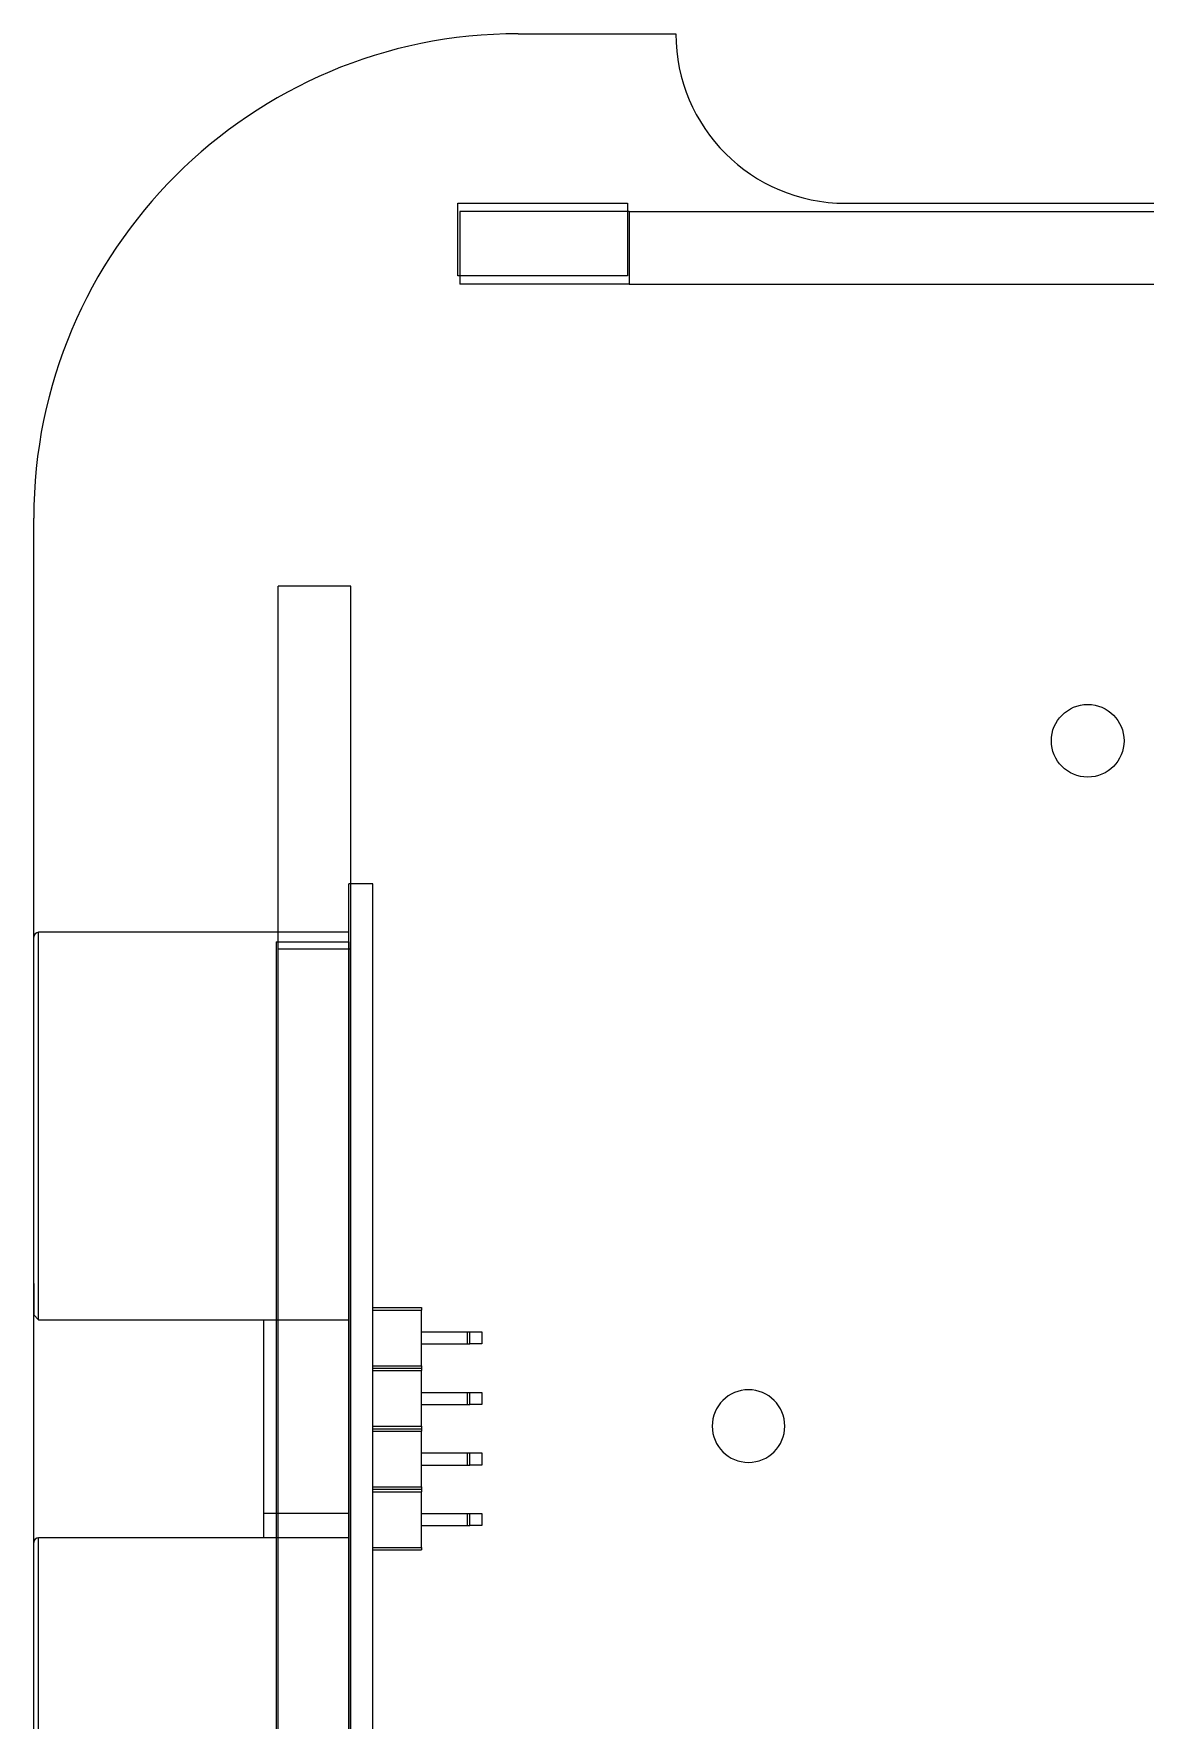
# Model space of a CAD drawing. Extents: x -88 to 88, y -58 to 58.
# Drawn here: x -87.5 to -41.6, y -12.2 to 57.5 of the extents above; entities that cross this region are included whole.
import ezdxf

# ---------------------------------------------------------------- set-up
doc = ezdxf.new("R2010")
doc.units = 0
doc.layers.get('0').update_dxf_attribs({"linetype": 'continuous'})

# ---------------------------------------------------------------- blocks, each defined once
blk = doc.blocks.new('BODY004001')
at = {"color": 0}
for p, q in [((-77.41, 19.69), (-77.41, 34.69)), ((-74.41, 34.69), (-77.41, 34.69)), ((-74.41, 19.69), (-74.41, 34.69)), ((-77.41, -20.31), (-77.41, 19.69)), ((-74.41, 19.69), (-77.41, 19.69)), ((-74.41, -20.31), (-74.41, 19.69))]:
    blk.add_line(p, q, dxfattribs=at)
blk = doc.blocks.new('BODY001')
at = {"color": 0}
for p, q in [((-67.5, 57.5), (-61, 57.5)), ((-70, 50.5), (-63, 50.5)), ((-70, 47.5), (-70, 50.5)), ((-63, 50.5), (-63, 47.5)), ((-54, 50.5), (14.54, 50.5)), ((-63, 47.5), (-70, 47.5)), ((-87.5, -37.5), (-87.5, 37.5)), ((-77.5, 20), (-74.5, 20)), ((-77.5, 20), (-77.5, -20)), ((-74.5, 20), (-74.5, -20))]:
    blk.add_line(p, q, dxfattribs=at)
blk.add_circle((-44, 28.3), 1.5, dxfattribs=at)
for centre, radius, start, end in [((-67.5, 37.5), 20, 90, 180), ((-54, 57.5), 7, -180, -90), ((-58, 0), 1.5, 0, 180), ((-58, 0), 1.5, 180, 0)]:
    blk.add_arc(centre, radius, start, end, dxfattribs=at)
blk = doc.blocks.new('HC_SR04_SIMPLE__01')
at = {"color": 0}
for p, q in [((-73.5, 22.39), (-74.5, 22.39)), ((-74.5, -22.61), (-74.5, 22.39)), ((-73.5, -22.61), (-73.5, 22.39)), ((-74.5, 20.39), (-87.3, 20.39)), ((-73.5, 4.89), (-71.5, 4.89)), ((-87.3, 4.39), (-74.5, 4.39)), ((-78, -3.61), (-78, 4.39)), ((-73.5, 4.79), (-71.5, 4.79)), ((-71.5, 2.49), (-71.5, 4.79)), ((-71.5, 3.89), (-69.6, 3.89)), ((-69.6, 3.39), (-69.6, 3.89)), ((-69.5, 3.89), (-69, 3.89)), ((-69.5, 3.39), (-69.5, 3.89)), ((-69, 3.89), (-69, 3.39)), ((-71.5, 3.39), (-69.6, 3.39)), ((-69, 3.39), (-69.5, 3.39)), ((-73.5, 2.49), (-71.5, 2.49)), ((-73.5, 2.39), (-71.5, 2.39)), ((-73.5, 2.29), (-71.5, 2.29)), ((-71.5, -0.01), (-71.5, 2.29)), ((-71.5, 1.39), (-69.6, 1.39)), ((-71.5, 0.89), (-69.6, 0.89)), ((-69.6, 0.89), (-69.6, 1.39)), ((-69.5, 1.39), (-69, 1.39)), ((-69.5, 0.89), (-69.5, 1.39)), ((-69, 0.89), (-69.5, 0.89)), ((-69, 1.39), (-69, 0.89)), ((-73.5, -0.01), (-71.5, -0.01)), ((-73.5, -0.11), (-71.5, -0.11)), ((-73.5, -0.21), (-71.5, -0.21)), ((-71.5, -2.51), (-71.5, -0.21)), ((-71.5, -1.11), (-69.6, -1.11)), ((-69.6, -1.61), (-69.6, -1.11)), ((-69.5, -1.61), (-69.5, -1.11)), ((-69.5, -1.11), (-69, -1.11)), ((-69, -1.11), (-69, -1.61)), ((-71.5, -1.61), (-69.6, -1.61)), ((-69, -1.61), (-69.5, -1.61)), ((-73.5, -2.51), (-71.5, -2.51)), ((-73.5, -2.61), (-71.5, -2.61)), ((-73.5, -2.71), (-71.5, -2.71)), ((-71.5, -5.01), (-71.5, -2.71)), ((-74.5, -3.61), (-78, -3.61)), ((-71.5, -3.61), (-69.6, -3.61)), ((-71.5, -4.11), (-69.6, -4.11)), ((-69.6, -4.11), (-69.6, -3.61)), ((-69.5, -3.61), (-69, -3.61)), ((-69.5, -4.11), (-69.5, -3.61)), ((-69, -4.11), (-69.5, -4.11)), ((-69, -3.61), (-69, -4.11)), ((-74.5, -4.61), (-87.3, -4.61)), ((-73.5, -5.01), (-71.5, -5.01)), ((-73.5, -5.11), (-71.5, -5.11)), ((-87.3, -20.61), (-74.5, -20.61)), ((-73.5, -22.61), (-74.5, -22.61))]:
    blk.add_line(p, q, dxfattribs=at)
for points in [[(-87.3, 4.39), (-87.3, 6.769), (-87.3, 12.39), (-87.3, 18.011), (-87.3, 20.39)], [(-87.5, 4.59), (-87.5, 6.909), (-87.5, 12.39), (-87.5, 17.871), (-87.5, 20.19)], [(-87.5, 5.89), (-87.5, 9.159), (-87.5, 15.621), (-87.5, 18.89)], [(-87.5, 5.89), (-87.5, 4.59)], [(-71.5, 4.89), (-71.5, 4.79)], [(-87.3, 4.39), (-87.5, 4.59)], [(-69.6, 3.89), (-69.5, 3.89)], [(-69.6, 3.39), (-69.5, 3.39)], [(-71.5, 2.49), (-71.5, 2.39)], [(-71.5, 2.39), (-71.5, 2.29)], [(-69.6, 1.39), (-69.5, 1.39)], [(-69.6, 0.89), (-69.5, 0.89)], [(-71.5, -0.01), (-71.5, -0.11)], [(-71.5, -0.11), (-71.5, -0.21)], [(-69.6, -1.11), (-69.5, -1.11)], [(-69.6, -1.61), (-69.5, -1.61)], [(-71.5, -2.51), (-71.5, -2.61)], [(-71.5, -2.61), (-71.5, -2.71)], [(-78, -4.61), (-78, -3.61)], [(-69.6, -3.61), (-69.5, -3.61)], [(-69.6, -4.11), (-69.5, -4.11)], [(-87.5, -20.41), (-87.5, -18.091), (-87.5, -12.61), (-87.5, -7.129), (-87.5, -4.81)], [(-87.3, -20.61), (-87.3, -18.231), (-87.3, -12.61), (-87.3, -6.989), (-87.3, -4.61)], [(-71.5, -5.01), (-71.5, -5.11)], [(-87.5, -19.11), (-87.5, -15.841), (-87.5, -9.379), (-87.5, -6.11)], [(-87.3, -20.61), (-87.5, -20.41)]]:
    blk.add_lwpolyline(points, dxfattribs=at)
for centre in [(-87.3, 20.19), (-87.3, -4.81)]:
    blk.add_arc(centre, 0.2, 90, -180, dxfattribs=at)
blk = doc.blocks.new('PADBODY001')
at = {"color": 0}
for p, q in [((-62.92, 50.16), (-69.92, 50.16)), ((-69.92, 50.16), (-69.92, 47.16)), ((-62.92, 50.16), (22.08, 50.16)), ((-62.92, 50.16), (-62.92, 47.16)), ((-62.92, 47.16), (-69.92, 47.16)), ((-62.92, 47.16), (22.08, 47.16))]:
    blk.add_line(p, q, dxfattribs=at)

msp = doc.modelspace()

# ---------------------------------------------------------------- block references
at = {"color": 0}
for name in ['BODY001', 'PADBODY001', 'BODY004001', 'HC_SR04_SIMPLE__01']:
    msp.add_blockref(name, (0, 0), dxfattribs=at)

doc.saveas('drawing.dxf')
